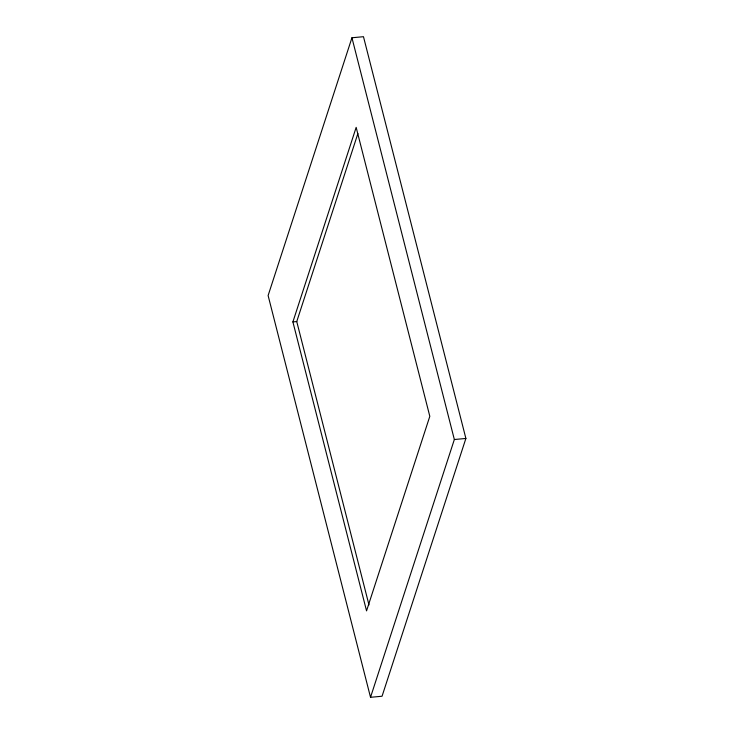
<?xml version="1.0" encoding="UTF-8"?>
<svg xmlns="http://www.w3.org/2000/svg" width="734" height="734" viewBox="0 0 734 734"><rect width="100%" height="100%" fill="white"/><g stroke="black" fill="none" stroke-linecap="round" stroke-linejoin="round"><path stroke-width="1.1" d="M351.944 37.764L268.112 295.545L370.523 697.3L382.056 696.236L465.888 438.455L363.477 36.7L351.944 37.764L454.346 439.519L370.523 697.3M292.894 321.914L356.164 127.367L429.812 416.316L366.55 610.862L292.894 321.914L296.747 321.556L357.889 133.533M454.346 439.519L465.888 438.455M296.747 321.556L368.982 604.954"/></g></svg>
